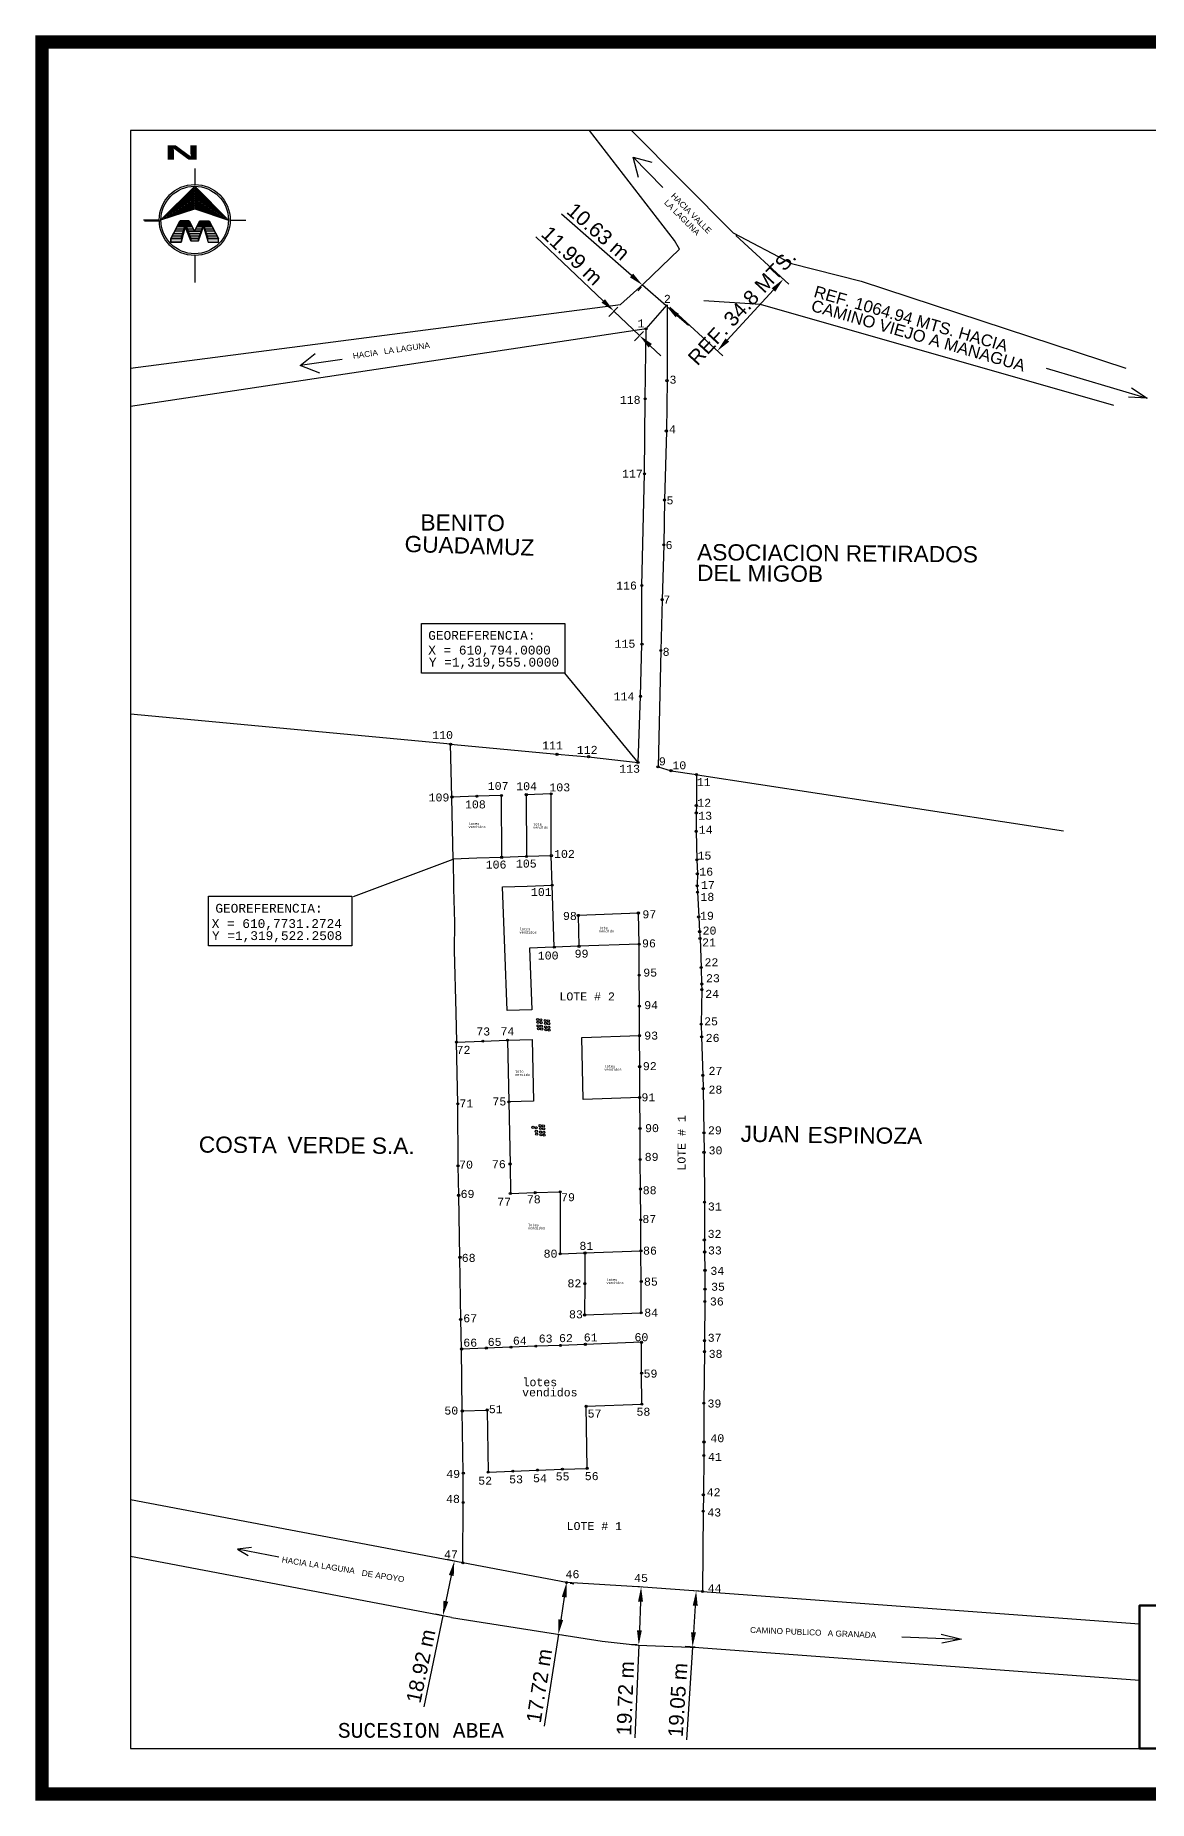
# Model space of a CAD drawing. Header units: millimetres. Extents: x 603916 to 1211550, y 1309898 to 2622648.
# Drawn here: x 604808.1 to 604996.8, y 1310555.3 to 1310854.5 of the extents above; entities that cross this region are included whole.
import ezdxf
from ezdxf.enums import TextEntityAlignment as Align

# ---------------------------------------------------------------- set-up
doc = ezdxf.new("R2010")
doc.units = ezdxf.units.MM
doc.header["$PDMODE"] = 32
doc.header["$PDSIZE"] = 0.3
for name, color, linetype in [('CAJETIN', 5, 'Continuous'), ('COTAS', 3, 'Continuous'), ('CVL_CUADCON_TIT', 1, 'Continuous'), ('CVL_CUADCON_TX', 2, 'Continuous'), ('texto', 7, 'Continuous'), ('TEXTO 2', 7, 'Continuous'), ('TEXTOS', 2, 'Continuous')]:
    doc.layers.add(name, color=color, linetype=linetype)
doc.styles.add('MONOTXT4', font='MONOTXT4.shx')
doc.styles.add('PUNTOS PI', font='arial.ttf', dxfattribs={"height": 2.75})
doc.styles.get("Standard").update_dxf_attribs({"font": 'arial.ttf'})
doc.dimstyles.new('ISO-25', dxfattribs={"dimtxt": 2.5, "dimasz": 2.5, "dimexe": 1.25, "dimexo": 0.625, "dimtad": 1, "dimtxsty": 'Standard', "dimcen": 2.5, "dimadec": 0, "dimazin": 0, "dimtfac": 1, "dimtmove": 0, "dimatfit": 3, "dimfxl": 1, "dimarcsym": 0})

# ---------------------------------------------------------------- blocks, each defined once
blk = doc.blocks.new('*D106')
at = {"layer": 'COTAS', "color": 0, "lineweight": -2, "transparency": 16777216}
for p, q in [((604926.84, 1310820.61), (604935.81, 1310812.36)), ((604925.38, 1310802.87), (604933.2, 1310811.37)), ((604915.64, 1310808.44), (604924.61, 1310800.19))]:
    blk.add_line(p, q, dxfattribs=at)
at = {"layer": 'COTAS', "color": 0, "transparency": 16777216}
for points in [[(604932.89, 1310811.65), (604933.5, 1310811.08), (604934.89, 1310813.21)], [(604925.07, 1310803.16), (604925.69, 1310802.59), (604923.69, 1310801.03)]]:
    blk.add_solid(points, dxfattribs=at)
at = {"layer": 'Defpoints', "color": 0, "transparency": 16777216}
for p in [(604926.38, 1310821.04), (604934.89, 1310813.21), (604915.18, 1310808.86)]:
    blk.add_point(p, dxfattribs=at)
at = {"layer": 'COTAS', "color": 0, "transparency": 16777216, "insert": (604927.88, 1310808.42), "char_height": 2.5, "attachment_point": 5, "rotation": 47.3743}
blk.add_mtext('REF. 34.8 MTS.', dxfattribs=at)
blk = doc.blocks.new('*D102')
at = {"layer": 'COTAS', "color": 0, "lineweight": -2, "transparency": 16777216}
for p, q in [((604879.94, 1310595.7), (604877.89, 1310596.13)), ((604878.6, 1310593.43), (604877.68, 1310589.06)), ((604877.17, 1310586.61), (604873.93, 1310571.19)), ((604878, 1310586.44), (604875.95, 1310586.87))]:
    blk.add_line(p, q, dxfattribs=at)
at = {"layer": 'COTAS', "color": 0, "transparency": 16777216}
for points in [[(604878.19, 1310593.51), (604879.01, 1310593.34), (604879.11, 1310595.87)], [(604877.28, 1310589.15), (604878.09, 1310588.98), (604877.17, 1310586.61)]]:
    blk.add_solid(points, dxfattribs=at)
at = {"layer": 'Defpoints', "color": 0, "transparency": 16777216}
for p in [(604880.55, 1310595.57), (604877.17, 1310586.61), (604878.61, 1310586.31)]:
    blk.add_point(p, dxfattribs=at)
at = {"layer": 'COTAS', "color": 0, "transparency": 16777216, "insert": (604873.44, 1310578.07), "char_height": 2.5, "attachment_point": 5, "rotation": 78.1495}
blk.add_mtext('18.92 m', dxfattribs=at)
blk = doc.blocks.new('*D103')
at = {"layer": 'COTAS', "color": 0, "lineweight": -2, "transparency": 16777216}
for p, q in [((604920.54, 1310590.77), (604918.85, 1310590.88)), ((604919.94, 1310588.31), (604919.65, 1310583.79)), ((604919.92, 1310581.27), (604918.24, 1310581.38)), ((604919.48, 1310581.3), (604918.46, 1310565.57))]:
    blk.add_line(p, q, dxfattribs=at)
at = {"layer": 'COTAS', "color": 0, "transparency": 16777216}
for points in [[(604919.52, 1310588.33), (604920.36, 1310588.28), (604920.1, 1310590.8)], [(604919.23, 1310583.82), (604920.06, 1310583.77), (604919.48, 1310581.3)]]:
    blk.add_solid(points, dxfattribs=at)
at = {"layer": 'Defpoints', "color": 0, "transparency": 16777216}
for p in [(604921.16, 1310590.73), (604919.48, 1310581.3), (604920.55, 1310581.23)]:
    blk.add_point(p, dxfattribs=at)
at = {"layer": 'COTAS', "color": 0, "transparency": 16777216, "insert": (604916.99, 1310572.31), "char_height": 2.5, "attachment_point": 5, "rotation": 86.2747}
blk.add_mtext('19.05 m', dxfattribs=at)
blk = doc.blocks.new('*D107')
at = {"layer": 'COTAS', "color": 0, "lineweight": -2, "transparency": 16777216}
for p, q in [((604898.75, 1310592.13), (604899.36, 1310592.04)), ((604897.74, 1310589.76), (604897.15, 1310585.94)), ((604896.76, 1310583.47), (604894.32, 1310567.9)), ((604897.38, 1310583.38), (604897.99, 1310583.28))]:
    blk.add_line(p, q, dxfattribs=at)
at = {"layer": 'COTAS', "color": 0, "transparency": 16777216}
for points in [[(604897.33, 1310589.82), (604898.15, 1310589.7), (604898.13, 1310592.23)], [(604896.73, 1310586.01), (604897.56, 1310585.88), (604896.76, 1310583.47)]]:
    blk.add_solid(points, dxfattribs=at)
at = {"layer": 'Defpoints', "color": 0, "transparency": 16777216}
for p in [(604898.13, 1310592.23), (604896.76, 1310583.47), (604896.76, 1310583.47)]:
    blk.add_point(p, dxfattribs=at)
at = {"layer": 'COTAS', "color": 0, "transparency": 16777216, "insert": (604893.49, 1310574.74), "char_height": 2.5, "attachment_point": 5, "rotation": 81.113}
blk.add_mtext('17.72 m', dxfattribs=at)
blk = doc.blocks.new('*D108')
at = {"layer": 'COTAS', "color": 0, "lineweight": -2, "transparency": 16777216}
for p, q in [((604910.48, 1310591.51), (604909.52, 1310591.55)), ((604910.67, 1310589), (604910.47, 1310584.14)), ((604910.08, 1310581.66), (604909.12, 1310581.69)), ((604910.37, 1310581.64), (604909.73, 1310565.89))]:
    blk.add_line(p, q, dxfattribs=at)
at = {"layer": 'COTAS', "color": 0, "transparency": 16777216}
for points in [[(604910.25, 1310589.01), (604911.09, 1310588.98), (604910.77, 1310591.5)], [(604910.06, 1310584.16), (604910.89, 1310584.12), (604910.37, 1310581.64)]]:
    blk.add_solid(points, dxfattribs=at)
at = {"layer": 'Defpoints', "color": 0, "transparency": 16777216}
for p in [(604911.11, 1310591.48), (604910.37, 1310581.64), (604910.71, 1310581.63)]:
    blk.add_point(p, dxfattribs=at)
at = {"layer": 'COTAS', "color": 0, "transparency": 16777216, "insert": (604908.1, 1310572.6), "char_height": 2.5, "attachment_point": 5, "rotation": 87.6744}
blk.add_mtext('19.72 m', dxfattribs=at)
blk = doc.blocks.new('*D104')
at = {"layer": 'COTAS', "color": 0, "lineweight": -2, "transparency": 16777216}
for p, q in [((604904.36, 1310809.5), (604892.95, 1310820.38)), ((604906.84, 1310808.47), (604905.3, 1310806.87)), ((604910.51, 1310803.63), (604906.17, 1310807.77)), ((604911.18, 1310804.34), (604909.64, 1310802.73)), ((604912.31, 1310801.91), (604914.12, 1310800.18))]:
    blk.add_line(p, q, dxfattribs=at)
at = {"layer": 'COTAS', "color": 0, "transparency": 16777216}
for points in [[(604904.65, 1310809.8), (604904.07, 1310809.2), (604906.17, 1310807.77)], [(604912.6, 1310802.21), (604912.03, 1310801.6), (604910.51, 1310803.63)]]:
    blk.add_solid(points, dxfattribs=at)
at = {"layer": 'Defpoints', "color": 0, "transparency": 16777216}
for p in [(604906.17, 1310807.77), (604907.27, 1310808.93), (604911.61, 1310804.79)]:
    blk.add_point(p, dxfattribs=at)
at = {"layer": 'COTAS', "color": 0, "transparency": 16777216, "insert": (604899.06, 1310817.18), "char_height": 2.5, "attachment_point": 5, "rotation": 316.3446}
blk.add_mtext('11.99 m', dxfattribs=at)
blk = doc.blocks.new('*D105')
at = {"layer": 'COTAS', "color": 0, "lineweight": -2, "transparency": 16777216}
for p, q in [((604909.13, 1310813.82), (604897.27, 1310824.2)), ((604910.77, 1310811.89), (604910.19, 1310811.24)), ((604915.02, 1310808.68), (604911.01, 1310812.18)), ((604914.77, 1310808.39), (604914.19, 1310807.74)), ((604916.9, 1310807.03), (604918.78, 1310805.38))]:
    blk.add_line(p, q, dxfattribs=at)
at = {"layer": 'COTAS', "color": 0, "transparency": 16777216}
for points in [[(604909.41, 1310814.14), (604908.86, 1310813.51), (604911.01, 1310812.18)], [(604917.17, 1310807.34), (604916.62, 1310806.72), (604915.02, 1310808.68)]]:
    blk.add_solid(points, dxfattribs=at)
at = {"layer": 'Defpoints', "color": 0, "transparency": 16777216}
for p in [(604911.01, 1310812.18), (604911.18, 1310812.36), (604915.18, 1310808.86)]:
    blk.add_point(p, dxfattribs=at)
at = {"layer": 'COTAS', "color": 0, "transparency": 16777216, "insert": (604903.51, 1310821.27), "char_height": 2.5, "attachment_point": 5, "rotation": 318.8202}
blk.add_mtext('10.63 m', dxfattribs=at)

msp = doc.modelspace()

# ---------------------------------------------------------------- hatches: boundary and pattern name
at = {"layer": 'TEXTOS'}
h = msp.add_hatch(color=7, dxfattribs=at)
h.dxf.hatch_style = 1
h.paths.add_polyline_path([(604835.11, 1310825.144), (604840.817, 1310823.204), (604835.118, 1310828.942), (604829.389, 1310823.224)])
h = msp.add_hatch(color=7, dxfattribs=at)
h.dxf.hatch_style = 1
h.paths.add_polyline_path([(604831.034, 1310820.049), (604832.788, 1310820.049), (604833.55, 1310822.484), (604834.417, 1310820.049), (604835.748, 1310820.049), (604836.614, 1310822.484), (604837.377, 1310820.049), (604839.131, 1310820.049), (604837.568, 1310823.005), (604836.026, 1310823.058), (604835.099, 1310821.346), (604834.168, 1310823.005), (604832.597, 1310823.005)])
h = msp.add_hatch(color=7, dxfattribs=at)
h.dxf.hatch_style = 1
h.paths.add_polyline_path([(604833.505, 1310822.069), (604834.451, 1310819.696), (604834.428, 1310820.049), (604834.417, 1310820.049), (604833.55, 1310822.484), (604832.867, 1310820.3), (604832.798, 1310820.069), (604832.794, 1310820.069), (604832.788, 1310820.049), (604831.044, 1310820.049), (604831.044, 1310819.458), (604832.784, 1310819.458)])
h.paths.add_polyline_path([(604835.758, 1310820.069), (604835.755, 1310820.069), (604835.748, 1310820.049), (604835.109, 1310820.049), (604835.109, 1310819.696), (604835.765, 1310819.696)])
h.paths.add_polyline_path([(604835.109, 1310820.049), (604834.428, 1310820.049), (604834.451, 1310819.696), (604835.109, 1310819.696)])
h.paths.add_polyline_path([(604836.618, 1310822.069), (604837.401, 1310819.458), (604839.141, 1310819.458), (604839.141, 1310820.049), (604837.377, 1310820.049), (604836.616, 1310822.479), (604835.758, 1310820.069), (604835.765, 1310819.696)])

# ---------------------------------------------------------------- linework, layer by layer
at = {"const_width": 2.28}
msp.add_lwpolyline([(604809.23, 1310556.394), (605228.33, 1310556.394), (605228.33, 1310853.394), (604809.23, 1310853.394)], close=True, dxfattribs=at)
for points in [[(604993.861, 1310794.761), (604996.52, 1310793.025), (604993.374, 1310793.172)], [(604910.254, 1310731.259), (604897.842, 1310746.414)], [(604862.018, 1310708.565), (604878.89, 1310714.884)]]:
    msp.add_lwpolyline(points)
for points in [[(604873.545, 1310754.831), (604897.842, 1310754.831), (604897.842, 1310746.414), (604873.545, 1310746.414)], [(604837.468, 1310708.572), (604861.765, 1310708.572), (604861.765, 1310700.156), (604837.468, 1310700.156)]]:
    msp.add_lwpolyline(points, close=True)
at = {"lineweight": 50}
msp.add_lwpolyline([(605213.33, 1310564.098), (604995.262, 1310564.098), (604995.262, 1310588.346), (605213.33, 1310588.346)], close=True, dxfattribs=at)
for centre in [(604911.609, 1310804.787), (604915.159, 1310795.989), (604911.467, 1310792.903), (604915.045, 1310787.444), (604911.354, 1310780.204), (604914.742, 1310775.764), (604914.632, 1310768.151), (604910.888, 1310761.271), (604914.331, 1310758.858), (604910.919, 1310751.329), (604914.118, 1310750.248), (604910.679, 1310742.478), (604878.477, 1310734.348), (604896.519, 1310732.65), (604901.869, 1310732.239), (604910.254, 1310731.259), (604913.637, 1310730.516), (604915.848, 1310729.864), (604920.143, 1310729.206), (604878.705, 1310725.397), (604882.914, 1310725.532), (604887.114, 1310725.666), (604891.313, 1310725.801), (604895.513, 1310725.936), (604920.134, 1310723.949), (604920.124, 1310722.705), (604920.109, 1310719.592), (604887.147, 1310715.169), (604891.346, 1310715.314), (604895.546, 1310715.459), (604920.205, 1310714.746), (604920.298, 1310712.386), (604895.702, 1310710.462), (604920.271, 1310710.365), (604920.319, 1310709.27), (604910.302, 1310705.741), (604900.117, 1310705.334), (604920.527, 1310705.077), (604920.688, 1310702.572), (604896.049, 1310699.951), (604900.234, 1310700.099), (604910.437, 1310700.466), (604920.758, 1310701.423), (604910.43, 1310695.208), (604920.945, 1310696.487), (604921.051, 1310693.699), (604921.051, 1310692.753), (604893.226, 1310687.698), (604893.769, 1310687.638), (604910.478, 1310689.961), (604893.296, 1310687.218), (604893.306, 1310686.61), (604893.377, 1310686.131), (604893.839, 1310687.158), (604893.849, 1310686.55), (604893.92, 1310686.07), (604894.493, 1310687.517), (604894.564, 1310687.037), (604894.573, 1310686.429), (604894.644, 1310685.95), (604895.036, 1310687.457), (604895.107, 1310686.977), (604895.116, 1310686.369), (604895.187, 1310685.89), (604910.495, 1310684.954), (604920.961, 1310686.885), (604921.023, 1310684.748), (604879.475, 1310683.861), (604883.928, 1310684.023), (604888.132, 1310684.194), (604910.525, 1310679.698), (604921.232, 1310678.215), (604921.274, 1310675.972), (604879.699, 1310673.396), (604888.344, 1310673.712), (604910.525, 1310674.471), (604893.644, 1310669.698), (604892.447, 1310669.399), (604892.99, 1310669.339), (604893, 1310668.731), (604893.071, 1310668.251), (604893.715, 1310669.218), (604893.724, 1310668.61), (604893.795, 1310668.13), (604894.187, 1310669.638), (604894.258, 1310669.158), (604894.268, 1310668.55), (604894.338, 1310668.07), (604910.588, 1310669.196), (604921.415, 1310668.468), (604910.613, 1310663.948), (604921.435, 1310665.168), (604879.745, 1310662.874), (604888.558, 1310663.187), (604879.856, 1310657.882), (604888.613, 1310658.187), (604892.811, 1310658.333), (604897.036, 1310658.474), (604910.665, 1310658.959), (604921.5, 1310656.717), (604910.713, 1310653.725), (604921.491, 1310650.318), (604880.064, 1310647.365), (604897.061, 1310647.952), (604901.245, 1310648.107), (604910.737, 1310648.473), (604921.531, 1310648.262), (604901.219, 1310642.907), (604910.794, 1310643.272), (604921.592, 1310645.159), (604921.582, 1310639.873), (604921.59, 1310641.958), (604880.188, 1310636.846), (604901.193, 1310637.6), (604910.785, 1310637.964), (604880.344, 1310631.829), (604884.524, 1310631.985), (604888.711, 1310632.136), (604892.926, 1310632.299), (604897.112, 1310632.437), (604901.326, 1310632.612), (604910.823, 1310632.968), (604921.504, 1310633.234), (604921.504, 1310631.385), (604910.858, 1310627.724), (604901.443, 1310622.114), (604910.889, 1310622.463), (604921.399, 1310622.644), (604880.465, 1310621.321), (604884.664, 1310621.483), (604921.419, 1310616.07), (604921.386, 1310613.763), (604880.632, 1310610.792), (604884.842, 1310610.961), (604889.036, 1310611.129), (604893.22, 1310611.304), (604897.419, 1310611.453), (604901.62, 1310611.595), (604921.314, 1310607.094), (604880.607, 1310605.792), (604921.284, 1310604.345), (604880.555, 1310595.572), (604898.129, 1310592.23), (604921.161, 1310590.734)]:
    msp.add_circle(centre, 0.18)
at = {"layer": 'CAJETIN'}
for p, q in [((605213.33, 1310838.394), (604824.23, 1310838.394)), ((604824.23, 1310838.394), (604824.23, 1310564.098)), ((604824.23, 1310564.098), (605213.33, 1310564.098))]:
    msp.add_line(p, q, dxfattribs=at)
at = {"layer": 'CVL_CUADCON_TIT', "color": 1, "ltscale": 0.5}
for p, q in [((604916.455, 1310819.748), (604902.038, 1310838.394)), ((604878.477, 1310734.348), (604824.23, 1310739.453)), ((604920.321, 1310729.179), (604982.376, 1310719.681)), ((604882.947, 1310715.024), (604878.89, 1310714.884)), ((604878.89, 1310714.884), (604878.977, 1310709.884)), ((604887.147, 1310715.169), (604882.947, 1310715.024)), ((604895.546, 1310715.459), (604891.346, 1310715.314)), ((604895.702, 1310710.462), (604895.546, 1310715.459)), ((604878.977, 1310709.884), (604879.129, 1310704.105)), ((604887.251, 1310710.17), (604891.457, 1310710.315)), ((604887.652, 1310699.697), (604887.251, 1310710.17)), ((604891.457, 1310710.315), (604895.702, 1310710.462)), ((604879.129, 1310704.105), (604879.094, 1310699.398)), ((604895.869, 1310699.945), (604891.849, 1310699.805)), ((604891.849, 1310699.805), (604892.239, 1310689.328)), ((604910.437, 1310700.466), (604900.234, 1310700.099)), ((604879.094, 1310699.398), (604879.379, 1310688.874)), ((604888.055, 1310689.193), (604887.652, 1310699.697)), ((604879.379, 1310688.874), (604879.475, 1310683.861)), ((604892.239, 1310689.328), (604888.055, 1310689.193)), ((604900.709, 1310684.629), (604910.495, 1310684.954)), ((604888.132, 1310684.194), (604892.321, 1310684.315)), ((604892.321, 1310684.315), (604892.528, 1310673.843)), ((604900.852, 1310679.381), (604900.709, 1310684.629)), ((604900.943, 1310674.131), (604900.852, 1310679.381)), ((604892.528, 1310673.843), (604888.344, 1310673.712)), ((604910.564, 1310674.473), (604900.943, 1310674.131)), ((604888.613, 1310658.187), (604892.811, 1310658.335)), ((604892.811, 1310658.335), (604897.036, 1310658.474)), ((604897.036, 1310658.474), (604897.061, 1310647.952)), ((604901.245, 1310648.107), (604910.737, 1310648.473)), ((604880.465, 1310621.321), (604880.465, 1310621.321)), ((604880.555, 1310595.572), (604824.23, 1310606.284)), ((604878.612, 1310586.312), (604824.23, 1310596.655)), ((604921.164, 1310590.733), (604995.262, 1310585.216)), ((604920.57, 1310581.229), (604995.262, 1310575.667))]:
    msp.add_line(p, q, dxfattribs=at)
at = {"layer": 'CVL_CUADCON_TIT', "color": 1, "ltscale": 0.5, "flags": 128}
for points in [[(604909.145, 1310838.394), (604926.382, 1310821.036), (604936.259, 1310815.842), (604948.078, 1310812.836), (604992.936, 1310798.133)], [(604824.23, 1310798.086), (604907.27, 1310808.927), (604911.144, 1310812.328), (604917.256, 1310818.3), (604916.455, 1310819.748)], [(604921.374, 1310809.574), (604930.971, 1310808.948), (604990.826, 1310791.816)], [(604911.609, 1310804.787), (604824.23, 1310791.631)], [(604878.89, 1310714.884), (604878.705, 1310725.216)], [(604880.465, 1310621.321), (604880.344, 1310631.829)], [(604878.612, 1310586.312), (604904.15, 1310582.319), (604910.278, 1310581.647), (604920.545, 1310581.23)]]:
    msp.add_lwpolyline(points, dxfattribs=at)
at = {"layer": 'CVL_CUADCON_TIT', "color": 2, "ltscale": 0.5, "flags": 128}
msp.add_lwpolyline([(604878.705, 1310725.397), (604878.477, 1310734.346), (604896.519, 1310732.65), (604901.869, 1310732.239), (604910.254, 1310731.259), (604910.679, 1310742.475), (604910.919, 1310751.329), (604910.888, 1310761.271), (604911.354, 1310780.201), (604911.467, 1310792.906), (604911.609, 1310804.787), (604915.179, 1310808.864), (604915.159, 1310795.987), (604915.045, 1310787.444), (604914.742, 1310775.764), (604914.632, 1310768.151), (604914.331, 1310758.858), (604914.118, 1310750.246), (604913.637, 1310730.514), (604915.848, 1310729.862), (604920.143, 1310729.206), (604920.134, 1310723.949), (604920.128, 1310722.703), (604920.113, 1310719.59), (604920.205, 1310714.746), (604920.301, 1310712.417), (604920.271, 1310710.378), (604920.319, 1310709.27), (604920.527, 1310705.077), (604920.693, 1310702.57), (604920.762, 1310701.421), (604920.949, 1310696.484), (604921.027, 1310693.697), (604921.059, 1310692.77), (604920.961, 1310686.883), (604921.023, 1310684.742), (604921.232, 1310678.213), (604921.274, 1310675.971), (604921.415, 1310668.466), (604921.435, 1310665.167), (604921.504, 1310656.714), (604921.491, 1310650.317), (604921.531, 1310648.26), (604921.591, 1310645.158), (604921.59, 1310641.958), (604921.582, 1310639.872), (604921.527, 1310633.251), (604921.504, 1310631.383), (604921.399, 1310622.643), (604921.419, 1310616.069), (604921.393, 1310613.761), (604921.321, 1310607.091), (604921.291, 1310604.342), (604921.164, 1310590.731), (604911.108, 1310591.48), (604898.133, 1310592.227), (604880.555, 1310595.571), (604880.606, 1310605.857), (604880.635, 1310610.825), (604880.465, 1310621.322), (604884.664, 1310621.481), (604884.846, 1310610.959), (604889.04, 1310611.127), (604893.225, 1310611.302), (604897.423, 1310611.45), (604901.624, 1310611.592), (604901.447, 1310622.112), (604910.889, 1310622.461), (604910.858, 1310627.723), (604910.827, 1310632.966), (604901.326, 1310632.61), (604897.112, 1310632.435), (604892.926, 1310632.298), (604888.711, 1310632.134), (604884.524, 1310631.983), (604880.344, 1310631.828), (604880.188, 1310636.845), (604880.064, 1310647.365), (604879.856, 1310657.882), (604879.745, 1310662.874), (604879.699, 1310673.396), (604879.475, 1310683.86), (604883.928, 1310684.022), (604888.132, 1310684.192), (604888.345, 1310673.71), (604888.558, 1310663.185), (604888.613, 1310658.185), (604892.811, 1310658.333), (604897.036, 1310658.472), (604897.061, 1310647.951), (604901.245, 1310648.106), (604901.219, 1310642.906), (604901.193, 1310637.599), (604910.785, 1310637.963), (604910.794, 1310643.271), (604910.738, 1310648.474), (604910.713, 1310653.726), (604910.666, 1310658.957), (604910.613, 1310663.947), (604910.588, 1310669.194), (604910.564, 1310674.471), (604910.525, 1310679.698), (604910.495, 1310684.953), (604910.478, 1310689.959), (604910.43, 1310695.207), (604910.437, 1310700.464), (604910.302, 1310705.74), (604900.117, 1310705.328), (604900.234, 1310700.097), (604896.049, 1310699.949), (604895.702, 1310710.46), (604895.546, 1310715.458), (604895.513, 1310725.934), (604891.313, 1310725.799), (604891.346, 1310715.313), (604887.147, 1310715.168), (604887.114, 1310725.665), (604882.914, 1310725.53), (604878.705, 1310725.395)], dxfattribs=at)
at = {"layer": 'texto'}
for points in [[(604914.465, 1310828.748), (604909.415, 1310833.892)], [(604910.347, 1310830.402), (604909.415, 1310833.892), (604912.588, 1310833.042)], [(604856.319, 1310797.238), (604852.961, 1310798.569), (604855.534, 1310800.611)], [(604860.101, 1310799.559), (604852.961, 1310798.569)], [(604979.425, 1310798.125), (604996.52, 1310793.025)], [(604844.722, 1310598.174), (604842.382, 1310597.895), (604844.176, 1310596.801)], [(604849.35, 1310596.552), (604842.382, 1310597.895)], [(604954.968, 1310583.048), (604965.051, 1310582.638)], [(604961.622, 1310583.484), (604965.051, 1310582.638), (604961.72, 1310581.941)]]:
    msp.add_lwpolyline(points, dxfattribs=at)
at = {"layer": 'TEXTOS', "color": 7}
for p, q in [((604835.109, 1310831.975, -0.006), (604835.109, 1310829.237, -0.001)), ((604826.445, 1310823.269, 0.006), (604829.095, 1310823.269, 0.006)), ((604831.044, 1310820.069), (604832.635, 1310823.077)), ((604833.519, 1310822.503), (604832.331, 1310822.503)), ((604834.373, 1310822.666), (604832.417, 1310822.666)), ((604834.302, 1310822.796), (604832.486, 1310822.796)), ((604834.249, 1310822.894), (604832.538, 1310822.894)), ((604834.178, 1310823.024), (604832.607, 1310823.024)), ((604832.635, 1310823.077), (604834.149, 1310823.077)), ((604834.461, 1310822.503), (604833.561, 1310822.503)), ((604837.854, 1310822.503), (604835.699, 1310822.503)), ((604837.768, 1310822.666), (604835.784, 1310822.666)), ((604837.699, 1310822.796), (604835.853, 1310822.796)), ((604837.647, 1310822.894), (604835.904, 1310822.894)), ((604837.578, 1310823.024), (604835.972, 1310823.024)), ((604835.999, 1310823.077), (604837.55, 1310823.077)), ((604841.122, 1310823.223), (604843.772, 1310823.223)), ((604832.921, 1310820.485), (604831.264, 1310820.485)), ((604833.041, 1310820.889), (604831.478, 1310820.889)), ((604833.173, 1310821.334), (604831.713, 1310821.334)), ((604833.173, 1310821.334), (604831.713, 1310821.334)), ((604833.278, 1310821.689), (604831.901, 1310821.689)), ((604833.278, 1310821.689), (604831.901, 1310821.689)), ((604833.384, 1310822.047), (604832.09, 1310822.047)), ((604833.461, 1310822.308), (604832.228, 1310822.308)), ((604833.505, 1310822.069), (604832.784, 1310819.458)), ((604834.567, 1310822.308), (604833.63, 1310822.308)), ((604834.709, 1310822.047), (604833.723, 1310822.047)), ((604834.904, 1310821.689), (604833.85, 1310821.689)), ((604833.941, 1310821.334), (604836.192, 1310821.334)), ((604836.208, 1310821.334), (604833.977, 1310821.334)), ((604836.05, 1310820.889), (604834.135, 1310820.889)), ((604835.906, 1310820.485), (604834.279, 1310820.485)), ((604836.335, 1310821.689), (604835.274, 1310821.689)), ((604836.462, 1310822.047), (604835.461, 1310822.047)), ((604836.555, 1310822.308), (604835.597, 1310822.308)), ((604837.957, 1310822.308), (604836.686, 1310822.308)), ((604838.095, 1310822.047), (604836.767, 1310822.047)), ((604838.285, 1310821.689), (604836.879, 1310821.689)), ((604838.472, 1310821.334), (604836.991, 1310821.334)), ((604838.707, 1310820.889), (604837.13, 1310820.889)), ((604838.921, 1310820.485), (604837.257, 1310820.485)), ((604835.108, 1310817.21), (604835.108, 1310812.651, 0.007))]:
    msp.add_line(p, q, dxfattribs=at)
at = {"layer": 'TEXTOS', "color": 18, "true_color": 0x000000}
msp.add_line((604826.597, 1310823.071, 0.006), (604829.247, 1310823.071, 0.006), dxfattribs=at)
at = {"layer": 'TEXTOS', "color": 7, "elevation": 0.006}
for points in [[(604835.118, 1310828.942), (604829.389, 1310823.224), (604835.11, 1310825.144), (604840.817, 1310823.204), (604835.118, 1310828.942)], [(604831.034, 1310820.049), (604832.597, 1310823.005), (604834.168, 1310823.005), (604835.099, 1310821.346), (604836.026, 1310823.058), (604837.568, 1310823.005), (604839.131, 1310820.049), (604837.377, 1310820.049), (604836.614, 1310822.484), (604835.748, 1310820.049), (604834.417, 1310820.049), (604833.55, 1310822.484), (604832.788, 1310820.049), (604831.034, 1310820.049)]]:
    msp.add_lwpolyline(points, dxfattribs=at)
for points in [[(604835.118, 1310828.749), (604829.898, 1310823.539), (604835.11, 1310825.288), (604840.31, 1310823.52)], [(604835.117, 1310828.556), (604830.406, 1310823.853), (604835.11, 1310825.432), (604839.804, 1310823.837)], [(604835.117, 1310828.362), (604830.915, 1310824.168), (604835.111, 1310825.576), (604839.297, 1310824.153)], [(604835.116, 1310828.169), (604831.424, 1310824.483), (604835.111, 1310825.72), (604838.79, 1310824.469)], [(604835.116, 1310827.976), (604831.932, 1310824.797), (604835.111, 1310825.864), (604838.283, 1310824.786)], [(604835.115, 1310827.782), (604832.441, 1310825.112), (604835.111, 1310826.009), (604837.777, 1310825.102)], [(604835.115, 1310827.589), (604832.949, 1310825.427), (604835.112, 1310826.153), (604837.27, 1310825.419)], [(604835.115, 1310827.396), (604833.458, 1310825.741), (604835.112, 1310826.297), (604836.763, 1310825.735)], [(604835.114, 1310827.202), (604833.966, 1310826.056), (604835.112, 1310826.441), (604836.257, 1310826.052)], [(604835.114, 1310827.009), (604834.475, 1310826.371), (604835.113, 1310826.585), (604835.75, 1310826.368)], [(604835.114, 1310826.884), (604834.802, 1310826.574), (604835.113, 1310826.678), (604835.424, 1310826.572)]]:
    msp.add_lwpolyline(points, close=True, dxfattribs=at)
at = {"layer": 'TEXTOS', "color": 7}
for points in [[(604834.149, 1310823.077), (604832.635, 1310823.077), (604831.044, 1310820.069), (604832.798, 1310820.069), (604833.538, 1310822.567), (604834.427, 1310820.069), (604835.758, 1310820.069)], [(604833.519, 1310822.503), (604832.798, 1310820.069), (604831.044, 1310820.069), (604832.635, 1310823.077), (604834.149, 1310823.077), (604835.093, 1310821.334), (604835.999, 1310823.077), (604837.55, 1310823.077), (604839.141, 1310820.069), (604837.387, 1310820.069), (604836.624, 1310822.503), (604835.758, 1310820.069), (604834.427, 1310820.069), (604833.538, 1310822.567)], [(604832.798, 1310820.069), (604831.044, 1310820.069), (604831.044, 1310819.458), (604832.784, 1310819.458), (604833.505, 1310822.069), (604834.451, 1310819.696), (604835.765, 1310819.696), (604835.758, 1310820.069), (604834.427, 1310820.069), (604833.538, 1310822.567), (604832.798, 1310820.069), (604831.044, 1310820.069)], [(604834.451, 1310819.696), (604833.505, 1310822.069), (604832.784, 1310819.458), (604831.044, 1310819.458), (604831.044, 1310820.069), (604832.798, 1310820.069), (604833.538, 1310822.567), (604834.427, 1310820.069), (604834.451, 1310819.696)], [(604836.624, 1310822.503), (604835.758, 1310820.069), (604834.427, 1310820.069)], [(604835.093, 1310821.334), (604835.999, 1310823.077)], [(604835.765, 1310819.696), (604836.618, 1310822.069), (604837.401, 1310819.458), (604839.141, 1310819.458), (604839.141, 1310820.069), (604837.387, 1310820.069), (604836.624, 1310822.503), (604835.758, 1310820.069), (604835.765, 1310819.696)], [(604836.036, 1310823.077), (604837.55, 1310823.077), (604839.141, 1310820.069), (604837.387, 1310820.069)]]:
    msp.add_lwpolyline(points, dxfattribs=at)
for radius in [6.014, 5.719]:
    msp.add_circle((604835.108, 1310823.224), radius, dxfattribs=at)

# ---------------------------------------------------------------- texts
at = {"layer": 'CVL_CUADCON_TX', "color": 7, "lineweight": 30, "ltscale": 0.5, "style": 'MONOTXT4'}
for s, height, p in [('2', 1.357, (604915.219, 1310809.175)), ('1', 1.357, (604910.752, 1310805.011)), ('3', 1.357, (604916.167, 1310795.471)), ('118', 1.3569, (604908.92, 1310792.057)), ('4', 1.357, (604916.071, 1310787.053)), ('117', 1.3569, (604909.299, 1310779.538)), ('5', 1.357, (604915.661, 1310775.018)), ('6', 1.357, (604915.507, 1310767.436)), ('116', 1.3569, (604908.295, 1310760.575)), ('7', 1.357, (604915.127, 1310758.201)), ('115', 1.3569, (604908.03, 1310750.712)), ('8', 1.357, (604915.009, 1310749.341)), ('114', 1.3569, (604907.873, 1310741.786)), ('110', 1.3569, (604877.124, 1310735.232)), ('111', 1.3569, (604895.754, 1310733.48)), ('112', 1.3569, (604901.629, 1310732.718)), ('113', 1.3569, (604908.819, 1310729.515)), ('9', 1.357, (604914.367, 1310730.769)), ('10', 1.3569, (604917.247, 1310730.099)), ('107', 1.3569, (604886.538, 1310726.595)), ('104', 1.3569, (604891.359, 1310726.557)), ('103', 1.3569, (604896.985, 1310726.362)), ('11', 1.3569, (604921.384, 1310727.252)), ('109', 1.3569, (604876.51, 1310724.649)), ('108', 1.3569, (604882.681, 1310723.473)), ('12', 1.3569, (604921.466, 1310723.751)), ('13', 1.3569, (604921.625, 1310721.555)), ('14', 1.3569, (604921.704, 1310719.168)), ('105', 1.3569, (604891.307, 1310713.443)), ('102', 1.3569, (604897.775, 1310715.076)), ('15', 1.3569, (604921.502, 1310714.798)), ('106', 1.3569, (604886.187, 1310713.272)), ('16', 1.3569, (604921.801, 1310712.069)), ('101', 1.3569, (604893.85, 1310708.621)), ('18', 1.3569, (604921.996, 1310707.797)), ('17', 1.3569, (604922.087, 1310709.81)), ('98', 1.3569, (604898.698, 1310704.563)), ('97', 1.3569, (604912.16, 1310704.842)), ('19', 1.3569, (604921.927, 1310704.591)), ('20', 1.3569, (604922.364, 1310702.083)), ('96', 1.3569, (604912.1, 1310699.912)), ('21', 1.3569, (604922.28, 1310700.083)), ('100', 1.3569, (604895.016, 1310697.857)), ('99', 1.3569, (604900.675, 1310698.164)), ('22', 1.3569, (604922.681, 1310696.706)), ('95', 1.3569, (604912.306, 1310694.96)), ('23', 1.3569, (604922.943, 1310694.004)), ('94', 1.3569, (604912.471, 1310689.446)), ('24', 1.3569, (604922.812, 1310691.354)), ('25', 1.3569, (604922.623, 1310686.698)), ('73', 1.3569, (604884.011, 1310684.975)), ('74', 1.3569, (604888.118, 1310685.014)), ('93', 1.3569, (604912.471, 1310684.283)), ('26', 1.3569, (604922.886, 1310683.886)), ('72', 1.3569, (604880.673, 1310681.863)), ('92', 1.3569, (604912.244, 1310679.103)), ('27', 1.3569, (604923.375, 1310678.305)), ('28', 1.3569, (604923.361, 1310675.116)), ('71', 1.3569, (604881.148, 1310672.778)), ('75', 1.3569, (604886.742, 1310673.118)), ('91', 1.3569, (604911.999, 1310673.818)), ('90', 1.3569, (604912.615, 1310668.593)), ('29', 1.3569, (604923.268, 1310668.22)), ('76', 1.3569, (604886.656, 1310662.48)), ('89', 1.3569, (604912.551, 1310663.715)), ('30', 1.3569, (604923.38, 1310664.818)), ('70', 1.3569, (604881.096, 1310662.404)), ('69', 1.3569, (604881.348, 1310657.439)), ('78', 1.3569, (604892.578, 1310656.527)), ('79', 1.3569, (604898.379, 1310656.882)), ('88', 1.3569, (604912.222, 1310658.059)), ('77', 1.3569, (604887.553, 1310656.102)), ('31', 1.3569, (604923.261, 1310655.3)), ('87', 1.3569, (604912.158, 1310653.181)), ('32', 1.3569, (604923.22, 1310650.661)), ('81', 1.3569, (604901.492, 1310648.631)), ('86', 1.3569, (604912.274, 1310647.823)), ('33', 1.3569, (604923.277, 1310647.858)), ('68', 1.3569, (604881.541, 1310646.596)), ('80', 1.3569, (604895.419, 1310647.309)), ('82', 1.3569, (604899.461, 1310642.277)), ('85', 1.3569, (604912.428, 1310642.57)), ('34', 1.3569, (604923.684, 1310644.396)), ('35', 1.3569, (604923.801, 1310641.701)), ('36', 1.3569, (604923.604, 1310639.205)), ('67', 1.3569, (604881.798, 1310636.357)), ('83', 1.3569, (604899.721, 1310637.027)), ('84', 1.3569, (604912.479, 1310637.318)), ('64', 1.3569, (604890.207, 1310632.557)), ('63', 1.3569, (604894.588, 1310632.918)), ('62', 1.3569, (604898.028, 1310633)), ('61', 1.3569, (604902.223, 1310633.108)), ('60', 1.3569, (604910.82, 1310633.149)), ('37', 1.3569, (604923.231, 1310633.053)), ('66', 1.3569, (604881.802, 1310632.223)), ('65', 1.3569, (604885.945, 1310632.351)), ('38', 1.3569, (604923.392, 1310630.323)), ('59', 1.3569, (604912.358, 1310626.983)), ('50', 1.3569, (604878.597, 1310620.709)), ('51', 1.3569, (604886.129, 1310620.949)), ('39', 1.3569, (604923.193, 1310621.903)), ('57', 1.3569, (604902.877, 1310620.199)), ('58', 1.3569, (604911.156, 1310620.513)), ('40', 1.3569, (604923.689, 1310616.019)), ('41', 1.3569, (604923.269, 1310612.861)), ('49', 1.3569, (604878.913, 1310609.968)), ('52', 1.3569, (604884.332, 1310608.824)), ('53', 1.3569, (604889.571, 1310609.055)), ('54', 1.3569, (604893.628, 1310609.241)), ('55', 1.3569, (604897.464, 1310609.552)), ('56', 1.3569, (604902.392, 1310609.597)), ('48', 1.3569, (604878.884, 1310605.737)), ('42', 1.3569, (604923.059, 1310606.86)), ('43', 1.3569, (604923.16, 1310603.433)), ('47', 1.3569, (604878.542, 1310596.327)), ('46', 1.3569, (604899.136, 1310592.971)), ('45', 1.3569, (604910.761, 1310592.341)), ('44', 1.3569, (604923.228, 1310590.579))]:
    msp.add_text(s, height=height, dxfattribs=at).set_placement(p, align=Align.CENTER)
at = {"layer": 'CVL_CUADCON_TX', "color": 7, "style": 'MONOTXT4'}
for s, height, p in [('X = 610,794.0000', 1.5, (604874.688, 1310749.559)), ('GEOREFERENCIA:', 1.5, (604874.685, 1310752.054)), ('Y =1,319,555.0000', 1.5, (604874.8, 1310747.51)), ('lotes ', 0.4197, (604881.525, 1310720.67)), ('lote ', 0.4197, (604892.473, 1310720.553)), ('vendidos', 0.4197, (604881.512, 1310720.131)), ('vendido', 0.4197, (604892.46, 1310720.014)), ('GEOREFERENCIA:', 1.5, (604838.609, 1310705.795)), ('X = 610,7731.2724', 1.5, (604837.987, 1310703.202)), ('lotes ', 0.4197, (604890.169, 1310702.79)), ('vendido', 0.4197, (604903.635, 1310702.443)), ('lote ', 0.4197, (604903.649, 1310702.981)), ('Y =1,319,522.2508', 1.5, (604838.036, 1310701.153)), ('vendidos', 0.4197, (604890.156, 1310702.252)), ('lote ', 0.4197, (604889.392, 1310678.66)), ('vendidos', 0.4197, (604904.546, 1310678.995)), ('lotes ', 0.4197, (604904.559, 1310679.534)), ('vendido', 0.4197, (604889.378, 1310678.121)), ('vendidos', 0.4197, (604891.587, 1310652.111)), ('lotes ', 0.4197, (604891.601, 1310652.65)), ('vendidos', 0.4197, (604904.897, 1310642.829)), ('lotes ', 0.4197, (604904.911, 1310643.367))]:
    msp.add_text(s, height=height, dxfattribs=at).set_placement(p)
at = {"layer": 'CVL_CUADCON_TX', "color": 7, "lineweight": 30, "ltscale": 0.5, "style": 'MONOTXT4'}
for s, p in [('LOTE # 2', (604896.93, 1310690.92)), ('vendidos', (604890.602, 1310623.792)), ('lotes ', (604890.673, 1310625.522)), ('LOTE # 1', (604898.144, 1310601.133))]:
    msp.add_text(s, height=1.3569, dxfattribs=at).set_placement(p)
msp.add_text('LOTE # 1', height=1.3569, rotation=89.95599, dxfattribs=at).set_placement((604918.293, 1310662.069))
at = {"layer": 'CVL_CUADCON_TX', "color": 2, "style": 'MONOTXT4'}
msp.add_text('SUCESION ABEA', height=2.5, dxfattribs=at).set_placement((604859.377, 1310565.924))
at = {"layer": 'texto', "style": 'PUNTOS PI'}
for s, height, rotation, p in [('LA LAGUNA', 1, 314.80019, (604914.607, 1310826.08)), ('HACIA VALLE ', 1, 314.80019, (604915.747, 1310827.212)), ('REF. 1064.94 MTS. HACIA', 2, 344.02721, (604939.9, 1310810.22)), ('CAMINO VIEJO A MANAGUA', 2, 344.02721, (604939.428, 1310807.844)), ('LA LAGUNA', 1, 7.89891, (604867.244, 1310800.465)), ('HACIA ', 1, 8.2313, (604861.986, 1310799.673)), ('HACIA LA LAGUNA', 1, 351.11305, (604849.813, 1310595.655)), ('DE APOYO', 1, 351.11305, (604863.353, 1310593.398)), ('CAMINO PUBLICO', 1, 357.67443, (604929.22, 1310583.719)), ('A GRANADA', 1, 357.67443, (604942.375, 1310583.166))]:
    msp.add_text(s, height=height, rotation=rotation, dxfattribs=at).set_placement(p)
at = {"layer": 'TEXTO 2', "style": 'PUNTOS PI'}
for s, rotation, p in [('BENITO', 359.52541, (604873.361, 1310770.589)), ('GUADAMUZ', 358.30279, (604870.649, 1310766.957)), ('ASOCIACION RETIRADOS ', 359.52541, (604920.253, 1310765.554)), ('DEL MIGOB', 359.52541, (604920.253, 1310762.036)), ('COSTA ', 359.52541, (604835.797, 1310665.126)), ('VERDE S.A.', 359.52541, (604850.823, 1310665.05)), ('JUAN', 359.52541, (604927.627, 1310666.938)), ('ESPINOZA', 359.52541, (604938.98, 1310666.743))]:
    msp.add_text(s, height=2.75, rotation=rotation, dxfattribs=at).set_placement(p)
at = {"layer": 'TEXTOS', "color": 7, "insert": (604798.938, 1310835.875), "char_height": 2.41527, "width": 102.41434, "attachment_point": 1}
msp.add_mtext('                            {\\fBaskerville Old Face|b1|i0|c0|p18;\\W2.6;\\T2.05; N}', dxfattribs=at)

# ---------------------------------------------------------------- dimensions: what is measured, and where the dimension line sits
at = {"layer": 'COTAS'}
for base, p1, p2, angle, text, picture, middle in [((604911.014, 1310812.177), (604915.179, 1310808.864), (604911.178, 1310812.364), 138.82016, '10.63 m', '*D105', (604902.26, 1310819.836)), ((604906.167, 1310807.771), (604911.609, 1310804.787), (604907.27, 1310808.927), 136.34464, '11.99 m', '*D104', (604897.752, 1310815.801)), ((604934.89, 1310813.206), (604915.179, 1310808.864), (604926.382, 1310821.036), 47.37429, 'REF. 34.8 MTS.', '*D106', (604929.288, 1310807.12)), ((604910.371, 1310581.643), (604911.108, 1310591.482), (604910.708, 1310581.63), 267.67443, '19.72 m', '*D108', (604910, 1310572.519)), ((604919.484, 1310581.299), (604921.164, 1310590.733), (604920.545, 1310581.23), 266.27474, '19.05 m', '*D103', (604918.89, 1310572.187))]:
    dim = msp.add_linear_dim(base=base, p1=p1, p2=p2, angle=angle, text=text, dimstyle='ISO-25', dxfattribs=at)
    dim.commit()
    dim.dimension.update_dxf_attribs({"geometry": picture, "text_midpoint": middle, "dimtype": 161})
for p1, p2, distance, text, picture, middle in [((604880.555, 1310595.572), (604878.612, 1310586.312), -1.472, '18.92 m', '*D102', (604873.435, 1310578.068)), ((604898.129, 1310592.23), (604896.76, 1310583.475), 0, '17.72 m', '*D107', (604893.491, 1310574.743))]:
    dim = msp.add_aligned_dim(p1=p1, p2=p2, distance=distance, text=text, dimstyle='ISO-25', dxfattribs=at)
    dim.commit()
    dim.dimension.update_dxf_attribs({"geometry": picture, "text_midpoint": middle})

doc.saveas('drawing.dxf')
